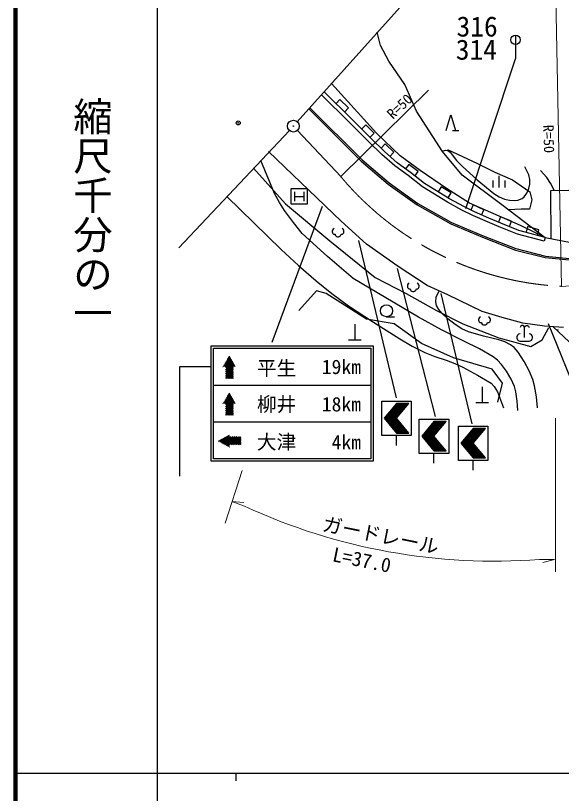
# Model space of a CAD drawing. Units: millimetres, scale not verified. Extents: x 40000 to 680000, y 20000 to 380000.
# Drawn here: x 40000 to 109407, y 202409 to 301350 of the extents above; entities that cross this region are included whole.
import ezdxf
from ezdxf.enums import TextEntityAlignment as Align

# ---------------------------------------------------------------- set-up
doc = ezdxf.new("R2010")
doc.units = ezdxf.units.MM
doc.header["$LTSCALE"] = 1000
doc.header["$PDMODE"] = 32
doc.header["$PDSIZE"] = 500
doc.linetypes.add('CHAIN', pattern=[18.5, 12, -1.5, 3.5, -1.5])
for name, color, linetype, lineweight in [('M-BGD', 7, 'Continuous', 25), ('M-BMK', 2, 'CHAIN', 13), ('M-BMK-OTRS', 5, 'Continuous', 25), ('M-BMK-SRVR', 3, 'Continuous', 25), ('M-STR-HTXT', 7, 'Continuous', 13), ('M-STR-STRC', 7, 'Continuous', 25), ('M-TTL', 2, 'Continuous', 140), ('M-TTL-BAND', 7, 'Continuous', 25)]:
    doc.layers.add(name, color=color, linetype=linetype, lineweight=lineweight)
doc.layers.add('M-OTRS', color=6, linetype='Continuous')
doc.styles.add('@ＭＳ ゴシック', font='')
doc.styles.add('ＭＳ ゴシック', font='')
doc.styles.get('@ＭＳ ゴシック').set_extended_font_data('@MS Gothic')
doc.styles.get('ＭＳ ゴシック').set_extended_font_data('MS Gothic')

msp = doc.modelspace()

# ---------------------------------------------------------------- linework, layer by layer
at = {"layer": 'M-BGD'}
for p, q in [((86412, 297562), (85991, 299245)), ((87463, 295564), (86412, 297562)), ((89514, 292567), (87463, 295564)), ((83457, 289042), (80186, 292716)), ((90986, 289202), (89514, 292567)), ((78895, 291274), (82452, 287762)), ((82804, 288117), (79228, 291647)), ((81232, 290660), (80715, 290116)), ((82319, 289626), (81232, 290660)), ((81803, 289082), (82319, 289626)), ((85879, 286392), (83457, 289042)), ((94299, 284049), (90986, 289202)), ((85224, 285697), (82804, 288117)), ((94750, 286729), (95350, 288729)), ((95350, 288729), (95950, 286729)), ((84873, 285341), (82452, 287762)), ((84551, 287453), (84013, 286930)), ((85596, 286377), (84551, 287453)), ((85058, 285854), (85596, 286377)), ((88894, 283513), (85879, 286392)), ((95550, 286729), (96350, 286729)), ((86564, 283696), (84873, 285341)), ((86905, 284062), (85224, 285697)), ((87001, 285013), (86492, 284462)), ((88103, 283995), (87001, 285013)), ((81384, 275191), (72157, 284042)), ((88523, 282623), (86905, 284062)), ((87595, 283444), (88103, 283995)), ((96770, 281052), (94299, 284049)), ((94930, 284312), (98716, 282524)), ((88209, 282234), (86564, 283696)), ((91453, 281640), (88894, 283513)), ((89900, 281000), (88209, 282234)), ((90200, 281400), (88523, 282623)), ((90014, 282411), (89557, 281816)), ((91204, 281498), (90014, 282411)), ((98716, 282524), (100924, 281420)), ((70237, 281944), (74318, 277383)), ((91727, 279583), (89900, 281000)), ((92013, 279995), (90200, 281400)), ((90748, 280903), (91204, 281498)), ((94789, 279355), (91453, 281640)), ((101818, 277266), (96770, 281052)), ((100924, 281420), (103185, 280473)), ((100700, 280360), (100700, 279460)), ((101450, 280960), (101450, 279460)), ((102200, 280360), (102200, 279460)), ((103185, 280473), (105394, 278948)), ((75058, 277341), (75058, 279341)), ((75058, 279341), (77058, 279341)), ((77058, 279341), (77058, 277341)), ((93052, 278761), (91727, 279583)), ((93314, 279187), (92013, 279995)), ((95176, 278051), (93314, 279187)), ((94117, 279570), (93733, 278925)), ((95406, 278804), (94117, 279570)), ((97713, 277482), (94789, 279355)), ((108054, 279113), (110357, 279128)), ((108095, 272901), (108054, 279113)), ((75458, 278941), (75458, 277741)), ((75458, 278341), (76658, 278341)), ((76658, 278941), (76658, 277741)), ((94926, 277619), (93052, 278761)), ((95023, 278159), (95406, 278804)), ((96986, 277056), (95176, 278051)), ((105394, 278948), (105656, 277897)), ((74318, 277383), (79959, 272702)), ((77058, 277341), (75058, 277341)), ((96753, 276613), (94926, 277619)), ((98337, 276381), (96986, 277056)), ((104201, 274649), (97713, 277482)), ((98184, 277287), (97871, 276605)), ((99547, 276660), (98184, 277287)), ((107347, 273097), (101818, 277266)), ((105656, 277897), (105341, 276740)), ((98124, 275928), (96753, 276613)), ((100196, 275565), (98337, 276381)), ((99234, 275978), (99547, 276660)), ((104289, 276740), (102659, 276635)), ((105341, 276740), (104289, 276740)), ((84610, 272265), (81384, 275191)), ((99998, 275106), (98124, 275928)), ((101505, 274466), (99998, 275106)), ((101694, 274929), (100196, 275565)), ((101670, 275754), (101393, 275057)), ((103064, 275201), (101670, 275754)), ((102788, 274504), (103064, 275201)), ((80377, 274184), (80287, 274064)), ((80497, 274244), (80377, 274184)), ((81637, 274184), (81517, 274244)), ((81727, 274064), (81637, 274184)), ((103836, 273552), (101505, 274466)), ((103993, 274028), (101694, 274929)), ((107348, 273121), (104201, 274649)), ((105109, 274502), (104907, 273780)), ((106554, 274098), (105109, 274502)), ((106351, 273376), (106554, 274098)), ((80287, 274064), (80257, 273944)), ((80257, 273944), (80257, 273824)), ((80257, 273824), (80287, 273704)), ((80287, 273704), (80347, 273614)), ((80347, 273614), (80437, 273554)), ((80437, 273554), (80557, 273524)), ((80557, 273524), (80617, 273524)), ((80617, 273524), (80647, 273434)), ((80647, 273434), (80707, 273344)), ((80707, 273344), (80827, 273254)), ((80827, 273254), (80947, 273224)), ((80947, 273224), (81067, 273224)), ((81067, 273224), (81157, 273254)), ((81157, 273254), (81277, 273314)), ((81277, 273314), (81337, 273374)), ((81337, 273374), (81367, 273434)), ((81367, 273434), (81397, 273524)), ((81397, 273524), (81457, 273524)), ((81457, 273524), (81577, 273554)), ((81577, 273554), (81667, 273614)), ((81667, 273614), (81727, 273704)), ((81757, 273944), (81727, 274064)), ((81727, 273704), (81757, 273824)), ((81757, 273824), (81757, 273944)), ((107217, 272638), (103836, 273552)), ((107348, 273121), (103993, 274028)), ((107348, 273121), (107217, 272638)), ((113304, 271906), (107347, 273097)), ((79959, 272702), (85720, 268022)), ((88660, 269415), (84610, 272265)), ((92336, 267014), (88660, 269415)), ((85720, 268022), (89680, 265981)), ((89938, 267231), (89848, 267111)), ((90058, 267291), (89938, 267231)), ((91198, 267231), (91078, 267291)), ((91288, 267111), (91198, 267231)), ((78278, 266342), (75998, 263821)), ((79479, 265981), (78278, 266342)), ((89848, 267111), (89818, 266991)), ((89818, 266991), (89818, 266871)), ((89818, 266871), (89848, 266751)), ((89848, 266751), (89908, 266661)), ((89908, 266661), (89998, 266601)), ((89998, 266601), (90118, 266571)), ((90118, 266571), (90178, 266571)), ((90178, 266571), (90208, 266481)), ((90208, 266481), (90268, 266391)), ((90268, 266391), (90388, 266301)), ((90388, 266301), (90508, 266271)), ((90508, 266271), (90628, 266271)), ((90628, 266271), (90718, 266301)), ((90718, 266301), (90838, 266361)), ((90838, 266361), (90898, 266421)), ((90898, 266421), (90928, 266481)), ((90928, 266481), (90958, 266571)), ((90958, 266571), (91018, 266571)), ((91018, 266571), (91138, 266601)), ((91138, 266601), (91228, 266661)), ((91228, 266661), (91288, 266751)), ((91318, 266991), (91288, 267111)), ((91288, 266751), (91318, 266871)), ((91318, 266871), (91318, 266991)), ((94962, 265814), (92336, 267014)), ((84639, 262741), (79479, 265981)), ((89680, 265981), (93521, 263821)), ((99312, 263714), (94962, 265814)), ((93521, 263821), (96881, 262141)), ((101863, 262963), (99312, 263714)), ((88120, 262141), (84639, 262741)), ((87164, 263039), (88164, 263039)), ((98902, 262838), (98872, 262718)), ((98872, 262718), (98872, 262598)), ((98872, 262598), (98902, 262478)), ((98992, 262958), (98902, 262838)), ((98902, 262478), (98962, 262388)), ((98962, 262388), (99052, 262328)), ((99112, 263018), (98992, 262958)), ((99052, 262328), (99172, 262298)), ((99172, 262298), (99232, 262298)), ((99232, 262298), (99262, 262208)), ((99262, 262208), (99322, 262118)), ((99952, 262148), (99982, 262208)), ((99982, 262208), (100012, 262298)), ((100012, 262298), (100072, 262298)), ((100072, 262298), (100192, 262328)), ((100252, 262958), (100132, 263018)), ((100192, 262328), (100282, 262388)), ((100342, 262838), (100252, 262958)), ((100282, 262388), (100342, 262478)), ((100372, 262718), (100342, 262838)), ((100342, 262478), (100372, 262598)), ((100372, 262598), (100372, 262718)), ((104488, 262213), (101863, 262963)), ((107264, 261838), (104488, 262213)), ((83139, 262109), (83139, 260109)), ((91601, 259620), (88120, 262141)), ((96881, 262141), (101442, 260341)), ((99322, 262118), (99442, 262028)), ((99442, 262028), (99562, 261998)), ((99562, 261998), (99682, 261998)), ((99682, 261998), (99772, 262028)), ((99772, 262028), (99892, 262088)), ((99892, 262088), (99952, 262148)), ((104244, 261843), (104164, 261683)), ((104364, 261923), (104244, 261843)), ((104524, 261923), (104364, 261923)), ((104644, 261843), (104524, 261923)), ((104724, 261723), (104644, 261843)), ((104724, 261723), (104804, 261843)), ((104724, 260403), (104724, 261723)), ((104804, 261843), (104924, 261923)), ((104924, 261923), (105084, 261923)), ((105084, 261923), (105204, 261843)), ((105204, 261843), (105284, 261683)), ((106963, 260101), (107803, 261661)), ((109664, 261688), (107264, 261838)), ((112688, 257681), (108374, 261779)), ((108913, 261267), (109048, 261409)), ((101442, 260341), (105523, 259260)), ((103804, 260683), (103724, 260483)), ((103724, 260483), (103724, 260323)), ((103724, 260323), (103804, 260123)), ((103964, 260843), (103804, 260683)), ((104164, 260883), (103964, 260843)), ((105484, 260843), (105284, 260883)), ((105604, 260723), (105484, 260843)), ((105684, 260603), (105604, 260723)), ((105724, 260483), (105684, 260603)), ((105684, 260203), (105724, 260363)), ((105724, 260363), (105724, 260483)), ((82339, 260109), (83939, 260109)), ((95681, 257820), (91601, 259620)), ((103804, 260123), (103924, 260003)), ((103924, 260003), (104124, 259923)), ((104124, 259923), (105324, 259923)), ((105324, 259923), (105444, 259963)), ((105444, 259963), (105604, 260083)), ((105523, 259260), (106963, 260101)), ((105604, 260083), (105684, 260203)), ((100602, 256380), (95681, 257820)), ((101922, 254580), (100602, 256380)), ((101322, 252179), (101922, 254580)), ((99338, 254135), (99338, 252135)), ((98538, 252135), (100138, 252135))]:
    msp.add_line(p, q, dxfattribs=at)
for points in [[(94246, 284101), (94664, 284218), (94982, 284206), (95278, 283982), (95527, 283627), (96074, 282897), (96767, 282176), (98713, 280440), (100814, 278707), (101494, 278288), (102186, 278002), (102808, 277857), (103442, 277825), (103849, 277879), (104402, 278095), (104651, 278283), (105020, 278757), (105261, 279335), (105369, 279890), (105369, 280503), (105251, 281094), (104763, 282103)], [(103842, 251099), (103775, 252312), (103607, 253498), (103421, 254168), (103028, 255084), (102411, 256127), (101806, 256953), (101257, 257531), (100729, 257945), (98985, 258942), (97016, 259941), (94166, 261375), (91240, 262968), (82922, 267904), (79666, 270699), (76456, 273617), (75321, 275019), (74212, 276556), (73557, 277563), (72940, 278701), (71197, 282904)], [(108465, 279154), (108019, 280051), (107537, 280747), (106737, 281623)], [(66877, 278343), (73792, 271593), (75985, 269546), (78201, 267616), (80231, 265990), (82333, 264442), (85498, 262343), (88865, 260234), (90424, 259320), (92027, 258505), (93318, 257970), (94732, 257500), (95864, 257103), (96871, 256626), (98754, 255629), (100482, 254580), (100865, 254152), (101278, 253488), (102042, 251459)], [(106363, 251459), (106234, 252869), (106003, 254245), (105761, 255075), (105298, 256174), (104683, 257340), (103921, 258550), (103391, 259135), (102923, 259486), (102216, 259842), (101447, 260102), (99491, 260567), (97588, 261137), (96761, 261522), (95906, 262048), (94983, 262759), (94218, 263488), (93824, 263954), (93541, 264480), (93446, 264938), (93499, 265544), (93881, 266341)]]:
    msp.add_lwpolyline(points, dxfattribs=at)
msp.add_circle((87164, 263799), 760, dxfattribs=at)
at = {"layer": 'M-BMK'}
for p, q in [((75839, 286738), (81350, 280864)), ((109403, 266907), (167952, 271035))]:
    msp.add_line(p, q, dxfattribs=at)
msp.add_arc((111328, 305949), 39089, 219.92145, 267.17671, dxfattribs=at)
at = {"layer": 'M-BMK-OTRS'}
for p, q in [((75826, 287844), (95361, 309677)), ((74812, 286739), (60747, 271786))]:
    msp.add_line(p, q, dxfattribs=at)
at = {"layer": 'M-BMK-SRVR'}
for radius in [750, 30]:
    msp.add_circle((75326, 287285), radius, dxfattribs=at)
at = {"layer": 'M-OTRS'}
msp.add_point((68313, 287696), dxfattribs=at)
at = {"layer": 'M-STR-HTXT'}
for p, q in [((109403, 266907), (108640, 305432)), ((81350, 280864), (92497, 291872)), ((108641, 250123), (108641, 230609)), ((68803, 243505), (66669, 236798)), ((67492, 239553), (69044, 239419)), ((69130, 238938), (67492, 239553)), ((106599, 232182), (108544, 232182)), ((108544, 232182), (107044, 231762))]:
    msp.add_line(p, q, dxfattribs=at)
msp.add_arc((100814, 307375), 75416, 245.15695, 274.39871, dxfattribs=at)
at = {"layer": 'M-STR-STRC'}
for p, q in [((103576, 298862), (103576, 295862)), ((97264, 276799), (103576, 295862)), ((77246, 289518), (83934, 282830)), ((77388, 289659), (84070, 282978)), ((84070, 282978), (87487, 280073)), ((83934, 282830), (87364, 279915)), ((87487, 280073), (91158, 277426)), ((87364, 279915), (91050, 277257)), ((78974, 277056), (72598, 259769)), ((91050, 277257), (95337, 274857)), ((91158, 277426), (95425, 275037)), ((95337, 274857), (99367, 273142)), ((95425, 275037), (99442, 273327)), ((99367, 273142), (103568, 271513)), ((99442, 273327), (103629, 271704)), ((83583, 272740), (88379, 252725)), ((103568, 271513), (107340, 270570)), ((103629, 271704), (107375, 270767)), ((107340, 270570), (113359, 269980)), ((107375, 270767), (113354, 270181)), ((88500, 269164), (93355, 250368)), ((94087, 265990), (98015, 249424)), ((107737, 262177), (115600, 242660)), ((64887, 244653), (64887, 259353)), ((64887, 259353), (85487, 259353)), ((85487, 259353), (85487, 244653)), ((65187, 244953), (65187, 259053)), ((65187, 259053), (85187, 259053)), ((85187, 259053), (85187, 244953)), ((66666, 257266), (67687, 255429)), ((66741, 257400), (67687, 255697)), ((66815, 257534), (67687, 255965)), ((66889, 257668), (67687, 256232)), ((66964, 257802), (67687, 256500)), ((67038, 257936), (67723, 256703)), ((67113, 258069), (67872, 256703)), ((60887, 242757), (60887, 256703)), ((60887, 256703), (64887, 256703)), ((66369, 256731), (66384, 256703)), ((66443, 256865), (66533, 256703)), ((66518, 256999), (66682, 256703)), ((66592, 257133), (67664, 255203)), ((66687, 256694), (67515, 255203)), ((66687, 256426), (67366, 255203)), ((66687, 256159), (67218, 255203)), ((66687, 255891), (67069, 255203)), ((66687, 255623), (66920, 255203)), ((66687, 255356), (66772, 255203)), ((65187, 254353), (85187, 254353)), ((67113, 253369), (67872, 252003)), ((66518, 252299), (66682, 252003)), ((66592, 252433), (67664, 250503)), ((66666, 252566), (67687, 250729)), ((66741, 252700), (67687, 250997)), ((66815, 252834), (67687, 251265)), ((66889, 252968), (67687, 251532)), ((66964, 253102), (67687, 251800)), ((67038, 253236), (67723, 252003)), ((86557, 247934), (86557, 252309)), ((86557, 252309), (90307, 252309)), ((90307, 252309), (90307, 247934)), ((66369, 252031), (66384, 252003)), ((66443, 252165), (66533, 252003)), ((66687, 251994), (67515, 250503)), ((66687, 251726), (67366, 250503)), ((66687, 251459), (67218, 250503)), ((88432, 251996), (86869, 250121)), ((87904, 251363), (88686, 250426)), ((87989, 251465), (88770, 250527)), ((88074, 251566), (88855, 250629)), ((88158, 251668), (88939, 250731)), ((88243, 251770), (89024, 250832)), ((88327, 251871), (89109, 250934)), ((88412, 251973), (89193, 251035)), ((88432, 250121), (89994, 251996)), ((89994, 251996), (88432, 251996)), ((88561, 251996), (89278, 251137)), ((88731, 251996), (89362, 251238)), ((88900, 251996), (89447, 251340)), ((89069, 251996), (89532, 251441)), ((89238, 251996), (89616, 251543)), ((89408, 251996), (89701, 251644)), ((89577, 251996), (89785, 251746)), ((89746, 251996), (89870, 251847)), ((89915, 251996), (89955, 251949)), ((66687, 251191), (67069, 250503)), ((66687, 250923), (66920, 250503)), ((66687, 250656), (66772, 250503)), ((87058, 250348), (88810, 248246)), ((87143, 250450), (88979, 248246)), ((87227, 250551), (89148, 248246)), ((87312, 250653), (89317, 248246)), ((87397, 250754), (89487, 248246)), ((87481, 250856), (89656, 248246)), ((87566, 250957), (89825, 248246)), ((87650, 251059), (88432, 250121)), ((87735, 251160), (88516, 250223)), ((87820, 251262), (88601, 250324)), ((85187, 249653), (65187, 249653)), ((86869, 250121), (88432, 248246)), ((86889, 250145), (88471, 248246)), ((86974, 250247), (88640, 248246)), ((89994, 248246), (88432, 250121)), ((91328, 245656), (91328, 250031)), ((91328, 250031), (95078, 250031)), ((93203, 249719), (91641, 247844)), ((92930, 249391), (93711, 248453)), ((93014, 249492), (93796, 248555)), ((93099, 249594), (93880, 248656)), ((93184, 249695), (93965, 248758)), ((93203, 247844), (94766, 249719)), ((94766, 249719), (93203, 249719)), ((93333, 249719), (94050, 248859)), ((93502, 249719), (94134, 248961)), ((93672, 249719), (94219, 249062)), ((93841, 249719), (94303, 249164)), ((94010, 249719), (94388, 249265)), ((94179, 249719), (94473, 249367)), ((94349, 249719), (94557, 249468)), ((94518, 249719), (94642, 249570)), ((94687, 249719), (94726, 249672)), ((95078, 250031), (95078, 245656)), ((92084, 248375), (94089, 245969)), ((92168, 248477), (94258, 245969)), ((92253, 248578), (94428, 245969)), ((92338, 248680), (94597, 245969)), ((92422, 248781), (93203, 247844)), ((92507, 248883), (93288, 247945)), ((92591, 248985), (93373, 248047)), ((92676, 249086), (93457, 248149)), ((92761, 249188), (93542, 248250)), ((92845, 249289), (93627, 248352)), ((96299, 244762), (96299, 249137)), ((96299, 249137), (100049, 249137)), ((98174, 248825), (96611, 246950)), ((97816, 248395), (98597, 247458)), ((97900, 248497), (98682, 247559)), ((97985, 248598), (98766, 247661)), ((98070, 248700), (98851, 247762)), ((98154, 248801), (98935, 247864)), ((98174, 246950), (99736, 248825)), ((99736, 248825), (98174, 248825)), ((98304, 248825), (99020, 247965)), ((98473, 248825), (99105, 248067)), ((98642, 248825), (99189, 248168)), ((98811, 248825), (99274, 248270)), ((98981, 248825), (99358, 248371)), ((99150, 248825), (99443, 248473)), ((99319, 248825), (99528, 248575)), ((99488, 248825), (99612, 248676)), ((99657, 248825), (99697, 248778)), ((100049, 249137), (100049, 244762)), ((65821, 247229), (67187, 247988)), ((65955, 247155), (67187, 247839)), ((66088, 247080), (67390, 247803)), ((66222, 247006), (67658, 247803)), ((66356, 246931), (67925, 247803)), ((66490, 246857), (68193, 247803)), ((66624, 246783), (68461, 247803)), ((66758, 246708), (68687, 247780)), ((67196, 246803), (68687, 247632)), ((67464, 246803), (68687, 247483)), ((90307, 247934), (86557, 247934)), ((88432, 248246), (89994, 248246)), ((88432, 246684), (88432, 247934)), ((91641, 247844), (93203, 245969)), ((91661, 247868), (93243, 245969)), ((91745, 247969), (93412, 245969)), ((91830, 248071), (93581, 245969)), ((91915, 248172), (93751, 245969)), ((91999, 248274), (93920, 245969)), ((94766, 245969), (93203, 247844)), ((96970, 247380), (98890, 245075)), ((97054, 247481), (99060, 245075)), ((97139, 247583), (99229, 245075)), ((97223, 247684), (99398, 245075)), ((97308, 247786), (99567, 245075)), ((97393, 247887), (98174, 246950)), ((97477, 247989), (98259, 247052)), ((97562, 248091), (98343, 247153)), ((97647, 248192), (98428, 247255)), ((97731, 248294), (98512, 247356)), ((66891, 246634), (67187, 246798)), ((67025, 246560), (67187, 246649)), ((67159, 246485), (67187, 246501)), ((67731, 246803), (68687, 247334)), ((67999, 246803), (68687, 247185)), ((68267, 246803), (68687, 247037)), ((68534, 246803), (68687, 246888)), ((96611, 246950), (98174, 245075)), ((96631, 246974), (98213, 245075)), ((96716, 247075), (98383, 245075)), ((96800, 247177), (98552, 245075)), ((96885, 247278), (98721, 245075)), ((99736, 245075), (98174, 246950)), ((95078, 245656), (91328, 245656)), ((93203, 245969), (94766, 245969)), ((93203, 244406), (93203, 245656)), ((85487, 244653), (64887, 244653)), ((85187, 244953), (65187, 244953)), ((100049, 244762), (96299, 244762)), ((98174, 245075), (99736, 245075)), ((98174, 243512), (98174, 244762))]:
    msp.add_line(p, q, dxfattribs=at)
msp.add_circle((103576, 298262), 600, dxfattribs=at)
at = {"layer": 'M-TTL'}
msp.add_line((40000, 380000), (40000, 20000), dxfattribs=at)
at = {"layer": 'M-TTL-BAND'}
for p, q in [((58000, 370000), (58000, 20000)), ((40000, 205000), (579000, 205000)), ((68000, 205000), (68000, 204000))]:
    msp.add_line(p, q, dxfattribs=at)

# ---------------------------------------------------------------- texts
at = {"layer": 'M-STR-HTXT', "style": 'ＭＳ ゴシック'}
for s, height, rotation, p in [('R=50', 1320, 43.3, (88242, 287805)), ('R=50', 1320, 271.9, (106687, 287420)), ('ガードレール', 1833, 348.5, (78786, 235301)), ('L=37.0', 1833, 348.5, (80080, 231417))]:
    msp.add_text(s, height=height, rotation=rotation, dxfattribs=at).set_placement(p, align=Align.BOTTOM_LEFT)
at = {"layer": 'M-STR-STRC', "style": 'ＭＳ ゴシック'}
for s, height, p in [('316', 2566, (96068, 297909)), ('314', 2566, (95973, 294966)), ('平生', 1833, (70687, 255037)), ('19km', 1833, (78937, 255202)), ('柳井', 1833, (70687, 250448)), ('18km', 1833, (78937, 250448)), ('大津', 1833, (70687, 245652)), (' 4km', 1833, (78937, 245610))]:
    msp.add_text(s, height=height, dxfattribs=at).set_placement(p, align=Align.BOTTOM_LEFT)
at = {"layer": 'M-TTL-BAND', "style": '@ＭＳ ゴシック'}
msp.add_text('縮尺千分の一', height=3666, rotation=270, dxfattribs=at).set_placement((49777, 261030), align=Align.MIDDLE_RIGHT)

doc.saveas('drawing.dxf')
